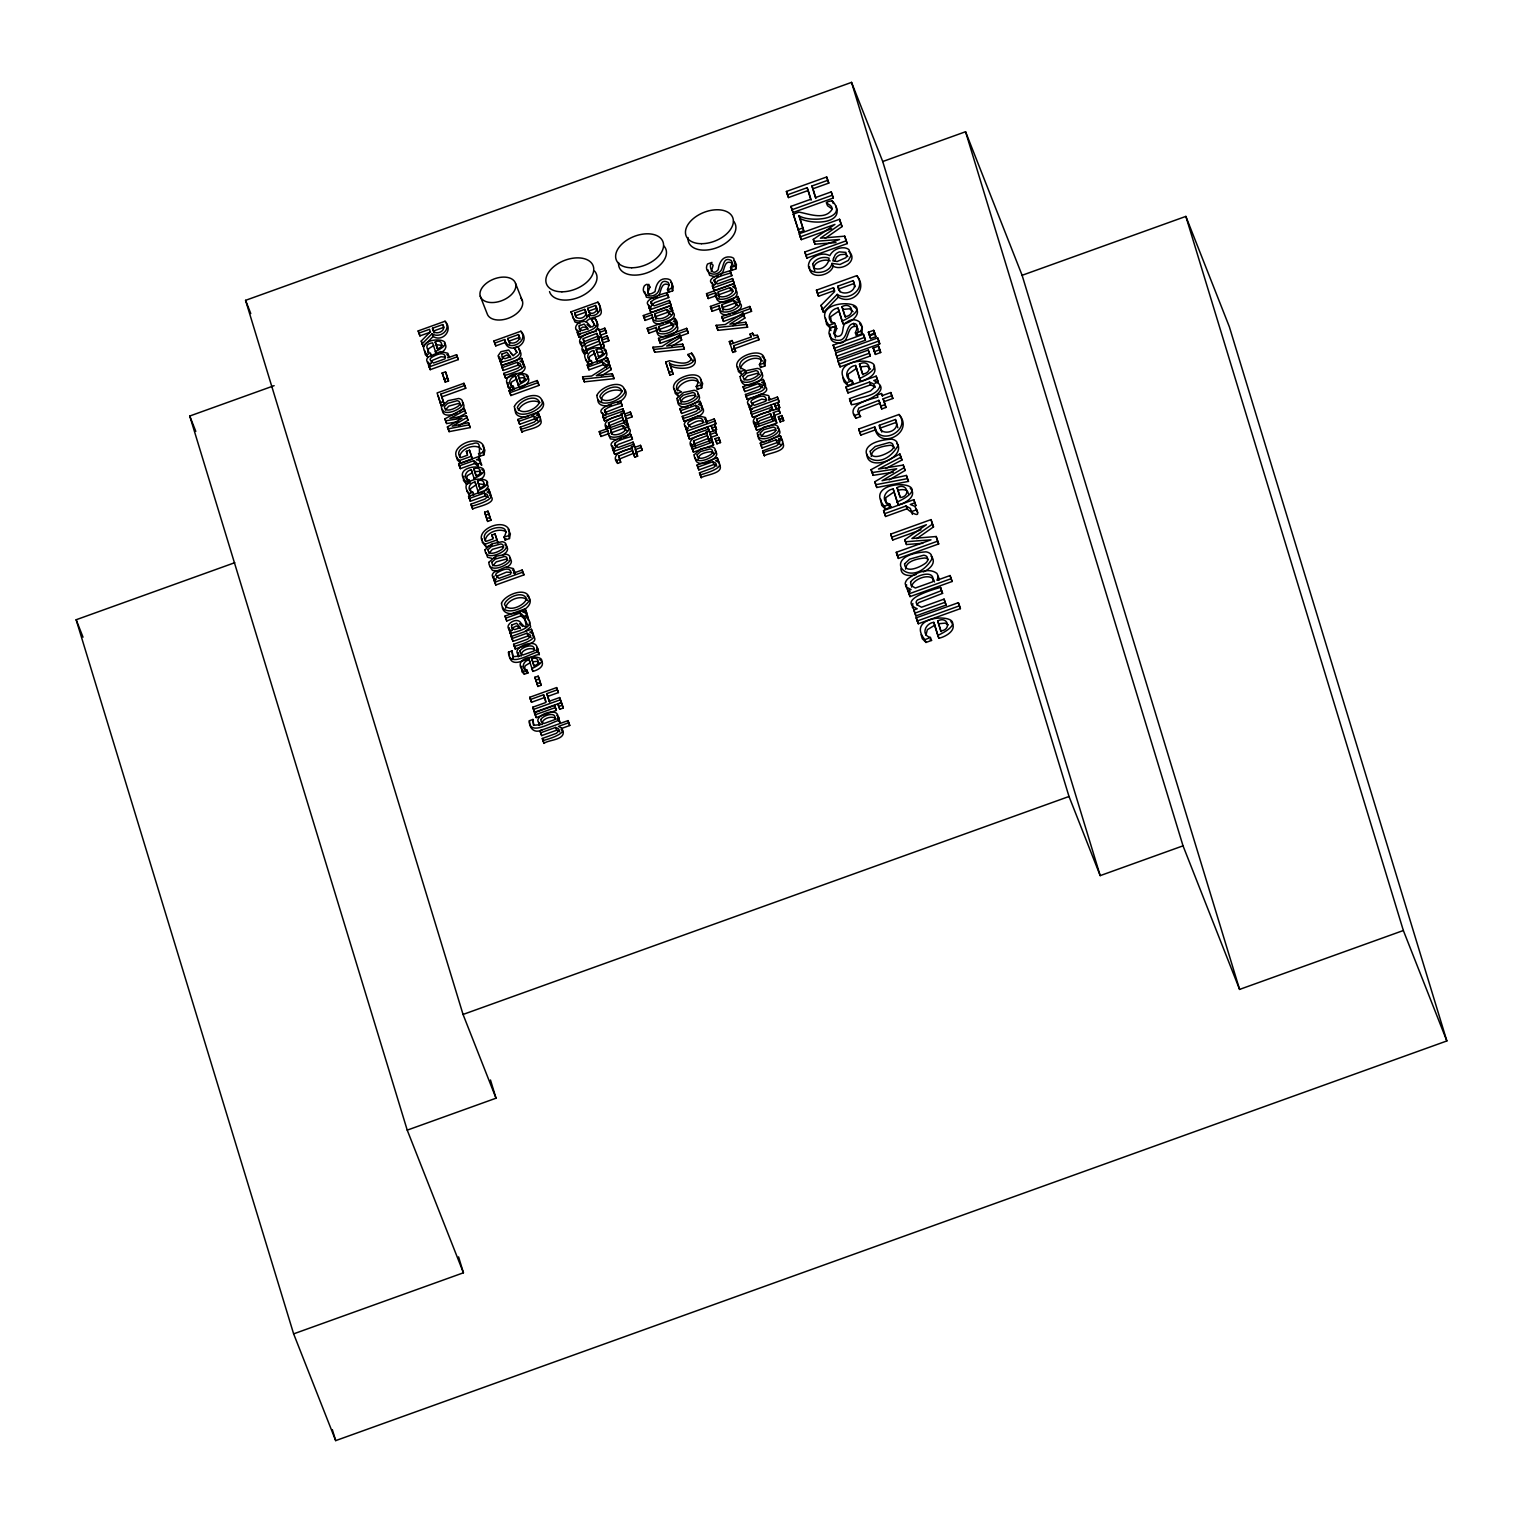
<?xml version="1.0" encoding="UTF-8"?>
<svg xmlns="http://www.w3.org/2000/svg" width="1523" height="1523" viewBox="0 0 1523 1523"><rect width="100%" height="100%" fill="white"/><g stroke="black" fill="none" stroke-linecap="round" stroke-linejoin="round"><path stroke-width="1.5" d="M644.667 291.597L646.418 297.252L653.348 298.375M707.852 269.723L709.604 275.358L714.896 276.729M533.64 725.424L532.936 719.446L529.395 720.722C529.147 737.246 553.192 721.007 559.15 720.398L557.646 718.589L560.255 723.158L559.15 720.398M513.308 658.85L512.052 650.873L508.511 652.149C508.263 668.654 532.308 652.434 538.266 651.825L536.762 650.016L537.847 652.777L538.323 649.122L537.01 647.37M830.111 333.899L831.082 339.439A12.26 7.52 -21.5 0 0 834.813 342.237C851.433 347.796 844.465 325.37 856.135 326.398L858.001 328.682L858.02 332.014M424.65 350.537L425.317 354.669L427.792 357.163L426.707 354.402C410.22 334.736 467.275 336.545 435.273 351.566L436.359 354.326L438.186 353.679M825.599 318.212L826.589 324.418L830.302 328.13L835.86 326.15L829.921 327.788L828.931 333.061L829.997 336.678A12.26 7.52 -21.5 0 0 833.728 339.477C850.329 345.036 843.38 322.609 855.05 323.637C862.094 326.703 848.673 337.782 860.819 331.062C865.407 321.924 853.718 316.517 847.188 321.943C840.011 324.57 846.103 336.393 837.098 336.469L833.633 333.537L835.689 325.903M880.694 499.163L881.703 505.35L885.415 509.082L890.955 507.083L887.852 505.293M616.282 459.565L617.634 463.392L620.699 462.288L619.728 458.918L633.606 453.321L632.521 450.561L618.643 456.158L620.699 462.288M809.513 266.677C808.618 280.308 830.701 276.196 833.176 266.106C841.077 271.265 857.468 261.899 850.12 252.532A12.317 7.539 -21.5 0 0 848.787 251.581M481.896 540.437L482.068 538.647M648.512 305.133L649.045 307.798L651.006 309.131M674.48 388.517L675.222 393.41L678.42 396.247L677.335 393.486C660.221 380.255 706.824 363.864 700.599 385.129L701.684 387.889L697.363 389.431L696.22 386.499C706.082 370.66 670.082 378.313 677.621 390.764M737.665 366.624L738.408 371.536L741.606 374.353L740.521 371.593C723.406 358.362 770.01 341.971 763.765 363.236L764.87 365.996L760.548 367.538L759.406 364.606C769.267 348.786 733.267 356.42 740.806 368.871M879.951 386.138C876.22 397.712 858.782 396.094 850.462 401.863L851.566 404.623C859.029 404.337 896.514 391.144 873.783 380.541L877.153 379.322L876.182 376.143L845.95 387.013L848.006 392.953L870.566 384.843L873.955 386.347A9.233 5.654 -21.5 0 1 875.097 387.318M515.478 409.268C513.651 416.731 523.455 418.273 528.576 416.065M442.508 409.382C441.442 417.492 452.845 415.417 457.205 412.809M486.123 552.582L487.512 557.228L491.853 558.389M695.25 457.585C695.23 467.923 710.651 462.307 714.991 457.623A8.453 5.178 -21.5 0 0 716.724 453.816L715.981 451.398A8.548 5.235 -21.5 0 0 715.125 450.503M866.892 454.101C866.949 471.94 903.729 459.489 897.98 444.811A12.812 7.843 -21.5 0 0 896.685 443.46M576.57 329.501L578.302 333.366M622.907 408.754L623.554 410.867L603.413 418.121L602.765 416.007L604.993 415.189C590.657 408.906 618.547 401.501 620.546 400.968L621.194 403.1C618.605 404.185 596.578 408.868 607.867 414.161L622.907 408.754L624.639 413.628M620.546 400.968L622.279 405.86L606.421 412.01L605.945 415.265M632.559 447.781L614.664 454.235L612.912 449.361L615.159 448.543C600.824 442.26 628.713 434.855 630.712 434.322L631.341 436.454C628.752 437.539 606.744 442.222 618.033 447.515L633.073 442.108L634.805 446.981L634.158 444.868M615.559 447.115L618.319 444.373L632.445 439.214L631.798 437.082M666.979 292.663L667.607 294.777C665.018 295.881 642.992 300.564 654.3 305.856L669.339 300.45L671.072 305.323L650.911 312.577L649.179 307.684L651.425 306.885C637.071 300.602 664.98 293.197 666.979 292.663L668.711 297.537L654.585 302.696L651.806 305.457M730.145 270.77L730.793 272.903C728.203 273.988 706.177 278.671 717.485 283.963L732.525 278.557L734.257 283.43L714.097 290.684L712.364 285.81L714.611 284.991C700.256 278.709 728.146 271.303 730.145 270.77L731.878 275.663L717.771 280.822L715.125 284.344M538.704 722.264L539.142 725.519M518.41 410.391C521.19 403.138 533.183 398.55 539.865 402.643M445.306 410.106L448.809 406.127L458.176 403.519A4.893 2.989 -21.5 0 1 460.498 404.642L460.841 405.385M488.921 553.306L492.424 549.346L501.771 546.719A4.893 2.989 -21.5 0 1 503.542 547.29M492.729 565.852L496.251 561.873L505.598 559.246A4.893 2.989 -21.5 0 1 507.921 560.388M744.062 380.008L747.565 376.029L756.931 373.402A4.893 2.989 -21.5 0 1 759.254 374.544M761.253 436.435L764.755 432.456L774.103 429.848A4.893 2.989 -21.5 0 1 775.873 430.419M855.336 332.852L856.478 335.783L861.904 333.823L862.323 327.198L859.638 323.637M445.439 357.124L445.021 358.838L433.408 363.026L430.076 359.79A3.941 2.418 -21.5 0 1 431.371 357.6C434.702 355.449 444.392 350.385 445.439 357.124L441.004 356.763L432.456 360.361A3.941 2.418 -21.5 0 0 431.161 362.55L431.256 363.312M511.024 572.458L510.605 574.171L498.992 578.359L495.66 575.123A3.941 2.418 -21.5 0 1 496.955 572.934C500.286 570.782 509.977 565.718 511.024 572.458L506.588 572.096L498.04 575.694A3.941 2.418 -21.5 0 0 496.745 577.883M611.104 429.676C607.715 441.137 634.482 430.438 622.526 425.564L611.104 429.676L611.751 434.169M655.176 313.643C651.787 325.122 678.535 314.404 666.598 309.531L655.176 313.643L655.994 319.583M659.059 326.398C655.671 337.878 682.437 327.159 670.482 322.286L659.059 326.398L659.706 330.91M718.361 291.75C714.972 303.229 741.72 292.511 729.784 287.638L718.361 291.75L719.18 297.689M722.245 304.505C718.856 315.984 745.623 305.266 733.667 300.412L722.245 304.505L723.063 310.464M671.624 288.037L672.138 283.83L670.596 280.365A9.1 5.578 -21.5 0 0 666.998 278.88C658.945 277.795 655.804 285.258 655.061 291.578C641.069 301.097 653.062 278.366 644.324 285.905C640.06 293.806 650.188 298.984 656.108 294.11C661.363 291.102 658.621 277.567 668.083 282.364C671.434 285.62 663.228 292.835 671.624 288.037L672.709 290.798L668.426 292.321L667.302 289.389M672.709 290.798L673.223 286.591L671.681 283.126A9.1 5.578 -21.5 0 0 670.71 282.421M711.983 262.413L707.51 264.012C703.245 271.913 713.373 277.11 719.294 272.236C724.548 269.228 721.807 255.693 731.249 260.471C734.372 263.841 728.432 267.172 731.611 270.447L735.895 268.905L733.781 258.472A9.1 5.578 -21.5 0 0 730.183 256.987C722.13 255.921 718.989 263.365 718.228 269.704C709.946 279.337 708.233 257.977 713.126 265.326L711.222 271.779M735.895 268.905L736.409 264.697L734.867 261.233A9.1 5.578 -21.5 0 0 733.877 260.528M580.149 323.79L574.933 322L571.03 311.815L597.892 302.144C604.022 309.264 596.159 318.554 588.468 314.69C586.964 321.125 574.685 324.113 572.496 316.632M656.299 327.388C654.167 341.476 686.53 330.053 674.803 318.383L647.218 328.302L647.865 330.434L656.299 327.388L657.403 330.148C653.976 343.893 686.188 332.985 675.717 324.475M715.601 292.74C712.098 307.456 746.898 293.806 732.639 286.61L734.752 285.867L734.105 283.735L706.52 293.653L708.252 298.546L716.686 295.5L715.601 292.74L707.167 295.786M716.686 295.5C713.602 308.408 742.767 299.745 736.161 290.455M482.867 452.064L483.343 450.637A18.314 11.232 -21.5 0 0 483.495 445.744C476.756 432.799 444.83 448.923 459.622 460.498L460.727 463.259L472.435 459.032L469.503 450.18L466.362 451.322L467.542 455.187L460.593 457.7C453.93 450.313 466.343 444.488 472.473 443.821C485.247 438.91 474.833 458.214 482.867 452.064L483.952 454.825L479.631 456.367L478.489 453.416M483.952 454.825L484.885 450.199L482.639 445.573M494.994 533.888L497.945 542.74L494.994 533.888L491.853 535.03L493.033 538.895L486.084 541.407C475.595 528.786 514.393 519.914 503.98 537.124L505.141 540.075L509.444 538.533L508.834 534.345A18.314 11.232 -21.5 0 0 508.987 529.452C502.247 516.506 470.321 532.631 485.133 544.206L486.218 546.966L492.081 544.853M509.444 538.533L510.376 533.907L508.13 529.281M536.762 650.016C540.284 635.51 506.702 648.436 520.143 655.994L512.775 656.737L512.052 650.873M557.646 718.589C561.168 704.083 527.605 717.009 541.027 724.567L533.659 725.31L532.936 719.446M558.732 721.35L559.208 717.714L556.771 715.353M463.849 476.185L463.468 480.487L466.476 484.181L470.169 482.848L469.046 479.973C462.402 478.184 465.848 470.36 471.292 469.884L472.377 472.644L467.352 475.671L466.419 479.402M508.111 382.54L507.73 386.842L510.719 390.535L514.431 389.203L513.308 386.309C506.664 384.538 510.091 376.714 515.555 376.219L519.305 387.718C524.521 387.299 533.355 380.046 526.082 375.953M521.723 666.217L521.875 671.738L524.35 674.213L528.043 672.899L525.987 671.7M580.891 341.59L581.957 346.216C573.581 336.811 589.782 332.68 596.197 331.252L595.76 329.825L598.577 328.816L599.662 331.576M583.252 349.3L584.318 353.926L587.364 352.841L585.308 346.692L599.186 341.095L600.271 343.855L586.393 349.452L587.326 352.708M606.421 425.412L607.487 430.038C599.11 420.634 615.311 416.502 621.727 415.094L621.289 413.647L624.106 412.638L624.544 414.066L630.332 411.991L632.064 416.864L626.277 418.958L627.457 422.861M691.404 443.707L692.47 448.352C684.094 438.948 700.294 434.797 706.71 433.389L706.272 431.961L709.09 430.952L709.528 432.38L715.315 430.305L717.047 435.178L711.26 437.253L712.44 441.156M754.589 421.833L756.607 430.248L776.768 423.013L776.121 420.881M701.684 387.889L702.655 383.529L700.485 379.151M764.87 365.996L765.555 359.999L762.128 356.401M834.604 261.214L836.241 257.673A6.13 3.769 -21.5 0 1 840.525 254.646L845.265 254.246L847.816 256.683M602.442 412.562L603.432 416.845M612.608 445.896L612.284 448.485L614.74 450.789M712.041 282.364L713.05 286.648M912.829 603.432L912.353 607.315L914.314 609.866M499.639 356.858L499.258 359.352L502.133 362.093M509.367 627.781L508.987 630.294L510.738 632.502M678.668 399.883C675.26 405.689 683.618 408.659 687.977 406.317M759.044 434.417C756.036 438.986 761.938 442.907 766.145 441.346M831.939 263.403C829.597 276.405 801.231 275.358 810.198 260.376C814.881 255.16 823.315 252.057 829.807 255.655C832.339 250.419 838.373 247.411 844.123 247.792A12.317 7.539 -21.5 0 1 849.034 249.772L850.938 255.845L848.235 260.49L839.992 264.488L831.939 263.403L833.176 266.106M518.372 652.586L518.258 656.927M582.966 338.982L585.003 345.112L584.051 341.742L597.93 336.145L596.845 333.385L583.442 338.525L584.051 341.742M610.495 428.82L609.581 425.564L623.459 419.967L622.374 417.207L608.477 422.804L610.533 428.934M693.46 441.118L695.516 447.248L694.564 443.878L708.442 438.281L707.357 435.521L693.955 440.661L694.564 443.878M757.502 423.775L759.691 420.71L771.628 416.388L770.543 413.628L756.645 419.225L758.701 425.355M857.411 333.823L856.478 335.783M836.717 328.492L834.566 334.127L835.499 337.82M668.426 292.321L669.206 290.855M732.392 268.962L731.611 270.447L730.488 267.515M649.902 287.047L647.865 292.264L648.855 295.176M480.449 454.92L479.631 456.367M505.941 538.628L505.141 540.075M697.363 389.431L698.124 388.118M761.31 366.224L760.548 367.538M658.926 295.595C661.096 291.236 661.325 280.822 669.168 285.125M596.959 329.844L598.063 324.57L594.884 318.307L591.438 319.544L595.074 325.636M432.018 333.727L433.103 336.488L423.223 346.654L422.138 343.893L432.018 333.727C439.462 338.963 451.931 329.901 445.04 321.239L418.178 330.91L419.948 335.898L430.628 332.052M837.193 294.377L838.278 297.137L823.467 312.405L822.382 309.645L837.193 294.377C848.368 302.239 867.063 288.628 856.745 275.663L816.442 290.151L818.555 296.262L834.566 290.493L833.481 287.733L817.47 293.501M422.138 343.893L421.262 341L430.324 331.843L429.543 329.292L418.863 333.137M822.382 309.645L821.068 305.304L834.642 291.559L833.481 287.733M586.127 321.924C591.971 313.567 608.324 321.429 597.892 302.144M720.379 274.997C725.633 271.989 722.892 258.453 732.354 263.232L733.248 265.973M480.849 478.869C484.714 477.403 486.389 471.273 481.82 469.598M484.561 491.015L488.274 486.77L486.751 482.41M800.222 236.865L799.27 233.742L839.573 219.255L840.963 223.824L820.44 238.178L844.713 236.179L847.226 243.585L806.923 258.072L804.829 251.98L839.535 239.492L813.91 241.415L813.301 239.397L834.947 224.395L800.222 236.865L801.307 239.644L831.691 228.717M825.257 238.33L842.048 226.584L839.573 219.255M891.697 537.219L890.746 534.097L931.029 519.61L932.419 524.159L911.896 538.514L936.188 536.515L938.682 543.939L898.399 558.427L896.286 552.316L931.01 539.827L905.385 541.769L904.776 539.732L926.403 524.731L891.697 537.219L892.783 539.98L920.996 529.833M916.732 538.666L933.504 526.92L931.029 519.61M459.223 411.762L462.231 409.401A8.453 5.178 -21.5 0 0 463.963 405.594L463.22 403.176A8.548 5.235 -21.5 0 0 462.364 402.281M502.837 554.981L505.845 552.621A8.453 5.178 -21.5 0 0 507.578 548.813L506.835 546.395A8.548 5.235 -21.5 0 0 504.817 544.853M506.645 567.508L509.653 565.147A8.453 5.178 -21.5 0 0 511.385 561.34L510.662 558.922A8.548 5.235 -21.5 0 0 509.805 558.027M671.719 346.292L681.638 340.01L679.848 334.946L662.067 346.425L652.967 347.206L653.672 349.471L683.313 346.311L684.398 349.072L654.757 352.232L652.967 347.206M732.925 325.655L744.823 318.117L743.034 313.072L725.253 324.532L716.153 325.313L717.942 330.339L747.584 327.198L746.898 324.989M601.338 375.895L611.237 369.613L608.724 362.76L605.012 360.894L608.02 359.828L607.372 357.715L587.212 364.949L588.944 369.842L603.26 364.682C608.914 369.861 606.401 363.502 602.175 361.922L587.859 367.081M743.034 313.072L743.738 315.356L729.86 324.152L745.813 322.229L747.584 327.198M447.419 426.916L449.114 431.637L470.226 427.582L469.141 424.822L448.029 428.877L447.419 426.916L462.021 418.254L445.554 420.786L444.963 418.825L464.134 408.354L465.886 413.323L456.557 418.235M899.865 453.949L900.874 457.262L878.485 469.027L903.253 465.086L904.053 467.694L882.045 480.716L906.413 475.443L908.47 481.401L876.791 487.493L874.811 481.782L896.704 468.779L872.013 472.587L871.118 469.655L899.865 453.949L901.959 460.022L885.682 468.57M464.134 408.354L464.801 410.563L449.875 418.406L466.381 415.779L466.914 417.53L452.255 426.212L468.494 422.69L470.226 427.582M458.842 425.717L468.018 420.291L466.381 415.779M889.146 479.935L905.138 470.455L903.253 465.086M595.893 330.7L579.007 337.154L577.274 332.281L579.406 331.5C571.734 329.939 577.141 321.505 582.681 321.715C588.601 319.068 591 332.604 594.217 324.132L591.438 319.544M440.394 352.784C444.164 351.623 448.314 346.559 444.354 343.246M617.367 402.7C622.64 400.968 629.684 393.943 624.106 388.784M923.243 571.944C928.592 569.773 936.074 563.948 932.285 557.513A12.812 7.843 -21.5 0 0 931.01 556.162M623.783 437.558C627.857 436.663 633.758 430.343 627.762 427.754M654.947 297.899L657.194 296.871M598.253 356.325C605.773 355.601 602.937 346.007 596.235 349.662L598.672 356.858M525.207 631.322L530.651 627.019L529.509 621.67M433.693 345.607L428.667 348.653L427.735 352.365M516.64 378.999L511.595 382.026L510.681 385.757M593.627 350.595L597.378 362.074L593.627 350.595C588.183 351.071 584.737 358.914 591.381 360.684L592.504 363.559L588.811 364.892L585.536 359.714M594.712 353.355L589.687 356.382L588.754 360.113M531.736 415.075C537.752 413.59 547.937 406.451 541.598 399.883M853.337 306.275C864.245 312.405 850.995 323.295 843.152 323.904L838.088 308.065C829.902 308.788 824.743 320.534 834.718 323.2L836.774 328.663M839.173 310.825L830.663 316.727L831.234 322.876M470.778 492.824L470.417 488.731L476.09 484.79L475.005 482.029C469.541 482.505 466.095 490.349 472.739 492.119L473.862 494.994L472.911 494.48M873.974 366.053C878.447 374.391 866.987 379.532 860.647 381.321L855.564 365.482C847.397 366.205 842.238 377.951 852.195 380.617L853.337 383.568L847.797 385.547L844.085 381.835L842.885 377.78M856.668 368.242L848.159 374.144L848.711 380.293M910.259 488.198C917.874 495.984 905.176 503.523 898.265 504.836L893.182 488.997C884.996 489.721 879.856 501.467 889.813 504.132L890.955 507.083M894.268 491.758L885.777 497.659L886.329 503.808M524.293 669.435L525.226 665.722L530.251 662.676L529.166 659.916C523.722 660.392 520.276 668.235 526.92 670.006L528.043 672.899M950.885 621.555C958.481 629.342 945.783 636.9 938.872 638.213L933.808 622.355C925.622 623.078 920.463 634.824 930.42 637.49L931.562 640.441L926.022 642.439L922.31 638.708L921.11 634.672M934.894 625.115L927.336 629.684L925.946 635.262M599.224 361.408C604.174 360.875 610.723 353.545 604.174 350.309M690.414 405.556L697.801 401.196A8.453 5.178 -21.5 0 0 699.533 397.389L698.79 394.971A8.548 5.235 -21.5 0 0 697.953 394.076M480.583 492.843L482.791 491.948M518.696 373.516C522.808 373.116 528.5 366.948 522.636 364.511M697.096 416.541C701.208 416.122 706.9 409.973 701.037 407.536M665.684 322.381C670.063 321.696 678.649 315.223 671.833 311.72M732.753 313.262C737.132 312.577 745.718 306.104 738.902 302.601M1185.865 216.399L1403.349 930.515L1239.589 989.417L1022.104 275.301L1185.865 216.399L1229.366 326.836L1446.85 1040.951L335.688 1440.625L293.634 1333.862L463.43 1272.79L407.231 1130.142L496.022 1098.197L463.049 1014.451L245.565 300.336L851.547 82.375L882.731 161.533L1100.196 875.63L1183.028 845.836L965.563 131.74L882.731 161.533M787.41 194.811L807.133 187.71L808.237 190.47L788.495 197.571L786.401 191.46L826.684 176.973L828.798 183.084L812.996 188.757L815.928 198.409M807.133 187.71L810.674 199.304L790.932 206.386L793.045 212.497L833.348 198.009L831.234 191.898L815.433 197.59L811.911 185.996L827.712 180.323L826.684 176.973M442.66 324.57C447.876 331.652 432.608 337.002 432.513 328.226L442.66 324.57L443.745 327.35L433.617 330.986L434.207 332.947M407.231 1130.142L189.747 416.026L274.121 385.681M791.96 209.736L832.243 195.249L831.234 191.898M793.293 214.134L798.947 212.097C809.094 213.924 824.895 220.454 831.92 209.603C833.633 203.092 818.651 203.397 832.148 200.731C849.948 219.94 808.789 222.701 798.89 215.638L803.744 230.773L799.118 232.429L793.293 214.134L799.118 232.429M426.707 354.402C434.455 354.307 419.358 344.826 432.608 342.846L436.359 354.326M798.033 229.668L802.659 228.012M494.004 340.905L520.866 331.233C533.393 344.312 505.712 357.105 504.703 339.534L494.689 343.132L494.004 340.905L495.775 345.892L505.788 342.294M428.496 364.797L430.552 364.054L427.335 362.284L426.668 360.17A6.873 4.207 -21.5 0 1 428.458 356.877L440.566 351.546L447.762 353.241A9.728 5.959 -21.5 0 1 447.838 357.829L456.576 354.688L458.309 359.58L430.228 369.67L428.496 364.797L430.228 369.67M584.68 309.378C590.867 317.222 574.552 323.047 574.761 312.938L584.68 309.378L586.964 316.498M595.531 305.476C599.472 310.007 593.228 315.699 589.077 312.329L587.669 308.312L595.531 305.476L597.72 312.253M429.143 366.91L457.224 356.801L456.576 354.688M509.748 343.912L507.749 338.43L518.486 334.565L520.124 339.172M576.398 317.526L575.846 315.699L585.765 312.139M590.163 315.09L588.754 311.073L596.616 308.236M507.749 338.43L508.834 341.19L519.571 337.325M730.526 267.686L734.809 266.144M442.241 373.021L445.516 371.859L446.601 374.62L448.524 380.978L445.268 382.14L442.241 373.021L445.268 382.14M514.146 347.739L517.592 346.502C526.634 357.086 506.493 360.646 500.61 362.588L499.963 360.494L502.114 359.714L498.859 357.981L498.059 355.792L500.934 351.699L508.663 349.985L513.232 355.716L516.906 352.346L514.146 347.739L516.887 352.251M444.183 379.379L447.438 378.218L445.516 371.859M580.51 334.26L578.359 335.041L579.007 337.154M649.826 309.816L669.987 302.563L669.339 300.45M732.525 278.557L733.172 280.67L713.011 287.923L712.364 285.81M805.838 255.312L846.141 240.824L844.713 236.179M601.928 339.02L600.747 335.136L606.535 333.042L605.887 330.929L604.802 328.168L599.015 330.244L598.577 328.816M522.751 361.084L523.398 363.197L521.666 358.324L501.524 365.577L503.256 370.451L518.296 365.044L520.561 366.053A6.149 3.769 -21.5 0 1 521.723 367.424M670.92 305.628L671.567 307.741L669.454 308.503C683.713 315.699 648.912 329.33 652.415 314.633L643.982 317.66L643.334 315.547L670.92 305.628L672.652 310.502L670.539 311.263M607.144 335.879L607.791 338.011L602.004 340.086L603.184 343.989L600.386 344.998L601.471 347.758L604.288 346.749L603.089 342.846L608.876 340.771L607.144 335.879L601.357 337.973L599.662 332.376L605.45 330.282L604.802 328.168M503.256 370.451L502.171 367.69L517.211 362.284L519.457 363.293A6.149 3.769 -21.5 0 1 520.771 365.425L517.915 368.204L503.885 373.344L505.617 378.218L516.525 374.315M463.944 383.301L437.082 392.953L441.137 405.442L444.297 404.299L440.928 394.038L464.629 385.528L463.944 383.301L465.714 388.289L442.032 396.799M580.872 343.456L583.88 342.237M643.334 315.547L645.067 320.42L653.5 317.393M656.261 316.403L667.683 312.291L670.996 314.804M600.919 336.545L598.101 337.554L599.205 340.314M719.446 294.51L730.869 290.398L733.001 291.407M598.539 338.982C592.142 340.391 575.922 344.541 584.318 353.926M504.532 375.458C506.493 374.905 534.421 367.576 520.085 361.237L522.313 360.437L521.666 358.324M440.052 402.681L443.212 401.539L440.928 394.038M583.214 351.166L586.241 349.947M720.588 308.255L712.136 311.301L710.403 306.428L737.989 296.49L739.721 301.383L737.608 302.144M711.051 308.541L719.484 305.495C715.981 320.211 750.782 306.561 736.523 299.384L738.636 298.622L737.989 296.49M647.218 328.302L648.95 333.194L657.403 330.148M660.163 329.158L671.567 325.046L673.718 326.055M674.422 324.018L676.536 323.257L675.888 321.144M723.349 307.265L734.752 303.172L738.065 305.685M519.305 387.718L518.201 384.957C550.203 369.918 493.166 368.109 509.634 387.775L513.308 386.309M596.293 359.314C628.295 344.274 571.239 342.485 587.726 362.131L591.419 360.799M509.158 390.63L537.219 380.541L538.952 385.414L510.89 395.523L509.158 390.63L509.805 392.763L537.866 382.654L537.219 380.541M658.545 338.43L686.626 328.34L687.711 331.1L688.358 333.213L660.278 343.322L658.545 338.43L660.278 343.322M721.731 316.556L749.811 306.447L751.543 311.339L723.463 321.429L721.731 316.556L722.378 318.669L750.458 308.579L749.811 306.447M659.192 340.562L687.273 330.453L686.626 328.34M609.257 364.016L605.697 365.025M854.175 283.963C856.935 293.368 837.498 297.461 837.955 286.134L853.166 280.651L854.251 283.411L839.04 288.894L839.934 291.826M665.741 362.074L669.511 360.723C676.288 361.941 686.816 366.281 691.499 359.047L687.825 354.516L691.651 353.146C702.56 365.234 676.593 368.68 669.473 363.064L673.071 374.087L669.987 375.191L665.741 362.074L669.987 375.191M729.327 341.514L730.431 344.274L751.01 337.078L750.077 334.051L752.533 333.156L754.094 335.422L757.35 335.269L757.864 337.021L733.667 345.721L735.666 351.47L732.906 352.441L729.327 341.514L732.068 340.524L733.172 343.284M538.133 421.281A6.149 3.769 -21.5 0 0 536.953 419.891L534.687 418.882L519.648 424.289L517.915 419.415L538.057 412.162L539.789 417.035L537.562 417.854M518.562 421.528L533.602 416.122L535.868 417.131A6.149 3.769 -21.5 0 1 537.162 419.263L534.326 422.042L520.276 427.182L522.008 432.075C525.264 429.258 545.919 427.887 540.208 418.977M758.435 338.03L758.968 339.781L731.821 349.681L732.906 352.441M668.902 372.431L671.986 371.326M520.923 429.315C522.884 428.744 550.831 421.414 536.477 415.094L538.704 414.275L538.057 412.162M843.152 323.904L842.067 321.144C890.079 298.584 804.506 295.9 829.216 325.37L834.718 323.2M459.622 460.498L471.349 456.272L469.503 450.18M459.299 465.886L473.596 460.746C477.841 462.326 480.335 468.665 474.681 463.506L460.384 468.646L458.651 463.773L478.793 456.519L480.526 461.393L479.878 459.28M606.097 417.949L603.85 418.768L604.498 420.881L622.412 414.446M677.335 393.486L681.6 391.944L677.449 389.66C679.981 382.292 693.707 376.543 699.324 382.958M700.599 385.129L696.22 386.499M740.521 371.593L744.785 370.07L740.635 367.766C743.167 360.399 756.893 354.669 762.509 361.065M763.765 363.236L759.406 364.606M626.467 427.297L628.58 426.535L625.172 416.198L630.979 414.104L630.332 411.991M868.415 332.223L873.688 330.32L874.773 333.08L875.877 336.697L870.604 338.601L868.415 332.223L870.604 338.601M833.195 345.131L863.427 334.26L864.512 337.021L865.464 340.2L835.251 351.071L833.195 345.131L835.251 351.071M606.401 427.278L609.409 426.059M624.639 423.87L623.554 421.109L626.372 420.101M293.634 1333.862L76.15 619.747L234.77 562.691M627.495 423.775L625.382 424.536C639.641 431.713 604.84 445.363 608.343 430.666L599.91 433.693L599.262 431.58L626.848 421.662L628.58 426.535M869.5 334.984L874.773 333.08M834.166 348.31L864.379 337.44L863.427 334.26M869.519 335.841L874.792 333.937L873.688 330.32M473.958 478.603C505.96 463.563 448.904 461.755 465.391 481.42L469.084 480.088M599.262 431.58L600.995 436.454L609.447 433.427M612.189 432.437L623.611 428.325L626.924 430.838M700.713 403.462L698.467 404.261C712.821 410.601 684.893 417.93 682.932 418.482L682.285 416.369L696.316 411.229L699.171 408.431A6.149 3.769 -21.5 0 0 697.858 406.298L695.611 405.289L680.553 410.715L679.924 408.583L700.066 401.349L701.798 406.222L700.066 401.349M835.594 353.031L877.705 337.897L878.79 340.657L879.761 343.836L837.65 358.971L835.594 353.031L837.65 358.971M762.89 387.832A6.149 3.769 -21.5 0 0 762.128 387.185L759.882 386.176L744.842 391.582L743.091 386.709L763.251 379.455L765.612 385.186C765.136 393.848 751.01 392.648 746.118 396.589L747.203 399.369C748.612 397.522 774.788 393.562 764.222 385.643M743.738 388.822L758.797 383.415L761.043 384.424A6.149 3.769 -21.5 0 1 762.338 386.556L759.501 389.336L745.47 394.476L746.118 396.589M836.565 356.211L878.676 341.076L877.705 337.897M679.924 408.583L681.657 413.475L696.696 408.05L698.943 409.059A6.149 3.769 -21.5 0 1 699.704 409.706M762.737 385.148L764.984 384.329L764.337 382.216M873.231 348.044L878.504 346.14L879.59 348.9L880.694 352.517L875.42 354.421L873.231 348.044L875.42 354.421M475.005 482.029L478.736 493.509L477.651 490.749C509.653 475.709 452.617 473.92 469.084 493.566L472.739 492.119M838.012 360.951L868.243 350.081L869.328 352.841L870.299 356.02L840.068 366.891L838.012 360.951L840.068 366.891M489.378 491.263L487.132 492.062C501.486 498.402 473.558 505.731 471.597 506.283L470.95 504.17L484.98 499.03L487.836 496.231A6.149 3.769 -21.5 0 0 486.522 494.099L484.276 493.09L469.217 498.516L468.589 496.384L488.731 489.15L490.463 494.023L488.731 489.15M838.983 364.13L869.195 353.26L868.243 350.081M874.335 351.661L879.609 349.757L878.504 346.14M682.285 416.369L684.017 421.243L694.907 417.321M468.589 496.384L470.321 501.276L485.361 495.851L487.627 496.86A6.149 3.769 -21.5 0 1 488.369 497.507M613.56 451.474L633.72 444.221L633.073 442.108M617.634 463.392C609.257 453.987 625.477 449.856 631.874 448.428L631.436 447.001L634.253 445.992L635.338 448.752M640.479 445.344L641.126 447.457L635.338 449.552L636.519 453.435L633.701 454.463L634.805 457.224L637.604 456.196L636.424 452.312L642.211 450.218L640.479 445.344L634.691 447.419L634.253 445.992M686.15 429.029L688.206 428.287L684.969 426.535L684.303 424.422A6.873 4.207 -21.5 0 1 686.092 421.129L698.219 415.798L705.396 417.492A9.728 5.959 -21.5 0 1 705.473 422.08L714.211 418.939L715.943 423.813L687.882 433.922L686.15 429.029L689.462 439.138L707.376 432.703M777.396 397.046L778.044 399.178L749.963 409.268L749.335 407.155L751.391 406.413L748.155 404.642L747.488 402.529A6.873 4.207 -21.5 0 1 749.278 399.235L761.405 393.905L768.582 395.599A9.728 5.959 -21.5 0 1 768.658 400.187L777.396 397.046L779.129 401.939L750.915 412.371L751.562 414.503L771.723 407.25L771.076 405.137L772.808 410.011L752.648 417.264L750.915 412.371M686.778 431.161L714.858 421.052L714.211 418.939M470.95 504.17L472.682 509.044C474.091 507.197 500.267 503.237 489.702 495.337M752.476 409.173L750.42 409.915L751.067 412.029L749.335 407.155M709.623 431.904L707.89 427.011L687.73 434.264L689.462 439.138M616.548 460.631L619.594 459.527M688.377 436.378L708.538 429.143L707.89 427.011M715.467 426.802L711.945 428.077L711.222 425.659L713.031 430.838L716.552 429.562L714.725 424.384L716.552 429.562M775.131 406.184L778.653 404.909L777.91 402.51L779.738 407.669L776.216 408.945L774.407 403.766L776.216 408.945M484.657 512.318L487.931 511.138L489.016 513.898L490.958 520.257L487.684 521.437L484.657 512.318L487.684 521.437M860.647 381.321L859.562 378.561C907.556 356.001 822.001 353.298 846.712 382.787L852.195 380.617M778.5 408.411L779.148 410.525L773.341 412.619L775.626 419.282L774.446 415.379L780.233 413.285L778.5 408.411L772.694 410.487L772.275 409.059L769.458 410.068L769.896 411.515C763.48 412.923 747.279 417.055 755.655 426.459L754.856 425.393L775.036 418.121L776.768 423.013M485.742 515.079L489.016 513.898M713.583 444.887L711.85 440.014L691.689 447.267L693.422 452.141L713.583 444.887L710.156 434.493L715.962 432.418L715.315 430.305M486.599 518.677L489.854 517.496L487.931 511.138M691.385 445.592L694.393 444.354M708.442 438.281L709.623 442.165L708.538 439.405L711.355 438.396M846.921 390.193L869.481 382.083L872.869 383.587A9.233 5.654 -21.5 0 1 874.811 386.804L870.566 390.973L849.51 398.683L850.462 401.863M754.57 423.699L757.578 422.48M771.723 417.53L774.541 416.521M715.163 438.662L718.685 437.387L719.77 440.147L720.512 442.565L716.99 443.821L715.163 438.662L716.99 443.821M778.348 416.769L781.87 415.493L783.698 420.672L780.176 421.947L778.348 416.769L779.091 419.187L782.613 417.911L781.87 415.493M874.868 383.301L878.238 382.083L876.182 376.143M712.478 442.127L692.337 449.38L691.689 447.267M715.905 441.061L719.427 439.804L718.685 437.387M756.607 430.248L755.522 427.487L775.664 420.253L775.036 418.121M882.559 396.266L881.455 393.505L877.248 395.028L877.895 397.179C869.957 399.312 844.37 404.89 856.002 418.216L860.571 416.579L858.763 414.199L859.848 410.829L879.951 403.119L878.866 400.359L858.763 408.069L857.677 411.438L860.571 416.579M878.866 400.359L881.741 408.964L885.948 407.441L884.178 401.596L892.859 398.474L890.803 392.534L882.122 395.656L881.455 393.505M717.904 459.889L715.658 460.708C730.012 467.028 702.084 474.357 700.123 474.929L699.476 472.796L713.506 467.656L716.343 464.877A6.149 3.769 -21.5 0 0 715.049 462.745L712.783 461.736L697.743 467.142L697.096 465.029L717.257 457.776L718.989 462.649L717.257 457.776M885.948 407.441L883.093 398.836L891.774 395.713L890.803 392.534M780.499 445.002A6.149 3.769 -21.5 0 0 779.319 443.612L777.073 442.603L762.014 448.009L760.282 443.136L780.442 435.883L782.803 441.632C782.327 450.275 768.201 449.076 763.309 453.035L764.394 455.796C767.63 452.978 788.286 451.608 782.575 442.698M485.133 544.206L496.841 539.98M508.358 535.772L503.98 537.124M760.929 445.249L775.969 439.842L778.234 440.851A6.149 3.769 -21.5 0 1 779.529 442.984L776.692 445.763L762.661 450.922L763.309 453.035M779.928 441.575L778.843 438.814L781.09 438.015L780.442 435.883M697.096 465.029L698.829 469.903L713.887 464.496L716.134 465.505A6.149 3.769 -21.5 0 1 716.895 466.152M853.718 413.875L854.917 415.455L859.429 413.628M880.637 406.203L884.863 404.68M699.476 472.796L701.208 477.689C704.445 474.871 725.119 473.501 719.389 464.591M859.753 432.323L858.725 428.991L899.027 414.484C915.551 433.179 877.324 451.493 874.773 426.935L859.753 432.323L860.838 435.083L875.858 429.695L874.773 426.935M896.286 422.271C899.503 432.227 879.38 436.987 879.342 425.279L895.448 419.491L896.533 422.252L880.427 428.039L881.817 432.113M494.08 580.13L496.136 579.387L492.9 577.617L492.253 575.504A6.873 4.207 -21.5 0 1 494.042 572.21L506.15 566.88L513.327 568.574A9.728 5.959 -21.5 0 1 513.422 573.162L522.142 570.021L523.893 574.913L495.813 585.003L494.08 580.13L494.728 582.243L522.789 572.153L522.142 570.021M505.674 618.186L519.971 613.046C524.407 615.102 527.015 622.203 521.056 615.806L506.759 620.946L505.027 616.073L525.168 608.819L526.901 613.693L526.273 611.58M523.874 618.681L527.32 617.443C536.363 628.009 516.221 631.569 510.338 633.53L511.423 636.29L509.71 631.417L511.842 630.636C501.809 627.685 514.07 617.12 519.743 621.574C533.621 638.86 518.734 605.431 527.51 624.773M532.041 631.379L529.814 632.178C544.149 638.518 516.221 645.828 514.26 646.399L513.613 644.286L527.662 639.127L530.499 636.347A6.149 3.769 -21.5 0 0 529.204 634.215L526.939 633.206L511.899 638.613L511.252 636.5L531.394 629.246L533.126 634.139L531.394 629.246M898.265 504.836L897.18 502.076C945.174 479.517 859.6 476.832 884.33 506.321L889.813 504.132M511.252 636.5L512.984 641.373L528.024 635.967L530.29 636.976A6.149 3.769 -21.5 0 1 531.051 637.623M915.761 509.006C922.633 520.009 909.326 511.404 907.08 508.758L885.625 516.487L883.568 510.548L913.8 499.677L915.856 505.617L913.8 499.677M884.539 513.727L905.995 505.998L910.43 508.473L911.382 511.652L916.675 509.729L914.676 506.245L910.278 504.456L914.752 502.857M513.613 644.286L515.345 649.16C516.773 647.313 542.93 643.353 532.384 635.453M538.761 652.586L539.351 654.585C532.631 654.148 512.87 670.653 509.52 656.927M541.807 661.229C544.796 666.788 537.143 670.215 532.917 671.396L531.832 668.635C563.834 653.595 506.778 651.806 523.265 671.453L526.958 670.139M534.916 677.335L538.171 676.155L539.275 678.915L541.198 685.274L537.943 686.454L534.916 677.335L537.943 686.454M536.001 680.096L539.275 678.915M536.857 683.694L540.113 682.513L538.171 676.155M897.314 555.667L937.597 541.179L936.188 536.515M530.442 699.495L543.578 694.755L544.682 697.515L531.527 702.255L529.757 697.267L556.618 687.596L558.389 692.584L547.842 696.392L549.613 702.179M543.578 694.755L545.938 702.484L532.783 707.205L534.554 712.212L561.416 702.541L559.645 697.553L549.118 701.341L546.757 693.612L557.304 689.824L556.618 687.596M533.469 709.451L560.331 699.78L559.645 697.553M534.459 712.726L554.619 705.473L555.705 708.233L556.352 710.365L536.191 717.6L534.459 712.726L535.106 714.839L555.267 707.605L554.619 705.473M557.951 704.121L561.454 702.845L562.558 705.606L563.282 708.024L559.76 709.299L557.951 704.121L558.674 706.539L562.196 705.263L561.454 702.845M907.975 590.677L911.059 589.572L906.204 586.926L905.214 583.766A10.318 6.32 -21.5 0 1 907.898 578.816C915.59 573.143 928.097 566.88 936.854 573.352A14.602 8.948 -21.5 0 1 936.988 580.244L950.085 575.542L952.142 581.481L910.031 596.616L907.975 590.677L910.031 596.616M908.945 593.856L951.037 578.721L950.085 575.542M559.741 731.84A6.149 3.769 -21.5 0 0 558.979 731.192L556.714 730.183L541.674 735.59L539.942 730.716L568.022 720.626L569.754 725.5L561.625 728.413M940.529 587.44C937.521 588.24 895.695 599.358 917.208 608.781L913.857 609.981L915.913 615.92L946.126 605.05L944.07 599.11L921.51 607.239L916.998 604.745L916.161 602.48A4.15 2.551 -21.5 0 1 917.703 599.853L941.5 590.619L940.529 587.44L942.585 593.38L918.788 602.613A4.15 2.551 -21.5 0 0 917.246 605.259M540.589 732.83L555.628 727.423L557.894 728.432A6.149 3.769 -21.5 0 1 559.188 730.564L556.352 733.344L542.302 738.484L544.035 743.376C548.09 739.702 565.414 740.235 563.072 731.04M568.022 720.626L568.65 722.74L558.503 726.395C572.857 732.715 544.929 740.045 542.949 740.616M914.828 613.16L945.041 602.289L944.07 599.11M916.237 617.824L958.348 602.689L959.433 605.45L960.404 608.629L918.293 623.764L916.237 617.824L918.293 623.764M917.208 621.003L959.319 605.868L958.348 602.689M938.872 638.213L937.787 635.434C985.781 612.893 900.226 610.19 924.937 639.679L930.42 637.49M463.049 1014.451L1069.013 796.491L851.547 82.375M542.378 729.593C534.878 734.162 528.881 728.337 529.395 720.722M619.195 439.176L621.612 438.415M768.354 440.87L778.158 435.749A8.453 5.178 -21.5 0 0 779.909 431.942L779.167 429.524A8.548 5.235 -21.5 0 0 777.149 427.982M716.533 276.482L718.133 276.025M663.266 323.143C659.706 324.304 652.606 324.646 652.891 319.259M730.336 314.024C726.776 315.185 719.694 315.508 719.96 310.121M493.833 558.218L496.022 557.742M916.065 574.533C910.735 576.379 901.197 576.227 900.912 568.745M611.085 404.966C606.401 406.565 598.006 406.47 597.739 399.864M435.216 341.913C441.917 338.258 444.735 347.853 437.234 348.577L435.216 341.913L437.653 349.11M436.301 344.674L442.622 345.474M841.991 306.656C852.042 301.173 856.288 315.585 845.018 316.651L841.991 306.656L845.512 317.412M518.144 375.286C524.864 371.65 527.681 381.245 520.181 381.949L518.144 375.286L520.599 382.501M843.076 309.416L849.548 308.807L853.089 311.739M519.229 378.047L523.55 377.647L525.911 379.589M859.467 364.073C869.519 358.59 873.764 373.002 862.513 374.068L859.467 364.073L862.989 374.829M860.552 366.834L867.044 366.224L870.566 369.137M473.9 468.951C480.602 465.296 483.419 474.89 475.918 475.595L473.9 468.951L476.337 476.147M474.986 471.711L479.307 471.292L481.649 473.234M477.594 481.097C484.295 477.441 487.132 487.036 479.631 487.76L477.594 481.097L480.031 488.293M478.679 483.857L485.018 484.638M897.085 487.588C907.137 482.125 911.382 496.517 900.131 497.583L897.085 487.588L899.998 496.346M898.17 490.349C901.616 489.092 908.165 488.94 908.393 493.909M531.774 658.983C538.476 655.328 541.312 664.923 533.792 665.646L531.774 658.983L534.211 666.179M532.86 661.744L537.181 661.344L539.523 663.286M937.692 620.946C947.763 615.482 952.008 629.875 940.738 630.941L937.692 620.946L941.214 631.702M938.777 623.726L945.269 623.116L948.296 624.906M875.706 484.733L907.384 478.641L908.47 481.401M444.963 418.825L446.639 423.546L458.404 421.738M871.118 469.655L873.098 475.347L893.297 472.244M684.398 349.072L682.628 344.103L666.674 346.045L680.553 337.249L679.848 334.946M613.997 378.675L612.246 373.706L596.274 375.648L610.152 366.853L609.447 364.568L591.666 376.029L582.586 376.809L584.356 381.835L613.997 378.675L613.331 376.467M716.838 327.578L746.498 324.437L745.813 322.229M583.271 379.075L612.912 375.914L612.246 373.706M616.967 439.671L610.38 438.891L608.819 435.273M497.64 570.744L492.481 570.421L489.74 566.423M813.91 241.415L815.014 244.175L835.975 242.595M904.776 539.732L906.471 544.53L922.786 543.292M798.89 215.638L799.975 218.398C810.35 224.471 844.237 224.738 835.765 205.833M669.473 363.064L670.558 365.825C677.488 369.88 700.066 370.07 694.431 357.448M830.168 260.928C824.362 258.11 810.312 262.984 814.805 270.732M778.843 438.814L782.327 440.699L781.09 438.015M851.89 382.787L853.337 383.568M514.393 389.069L512.356 388.003M430.514 355.316L431.447 355.697L430.362 352.936M930.115 639.66L931.562 640.441M826.418 202.806L827.56 205.757L831.958 208.822M687.825 354.516L692.508 360.589M704.445 418.863L706.482 420.253A9.728 5.959 -21.5 0 1 707.148 422.994M446.81 354.612L448.847 356.001A9.728 5.959 -21.5 0 1 449.342 356.972M512.394 569.945L513.556 570.535M587.059 324.532L590.22 327.312M519.495 623.669L522.656 626.448M607.829 364.244L610.38 367.176M525.644 615.349C530.746 621.536 526.977 611.941 522.827 612.018L525.816 610.932L525.168 608.819M561.073 729.669L562.234 730.279M687.92 430.59L685.388 427.182A6.873 4.207 -21.5 0 1 685.636 426.078M910.107 591.647L907.308 589.687L906.299 586.526A10.318 6.32 -21.5 0 1 906.661 584.87M430.286 366.339L427.754 362.931A6.873 4.207 -21.5 0 1 428.001 361.846M495.87 581.691L493.338 578.264A6.873 4.207 -21.5 0 1 494.175 576.056M539.713 659.649L540.912 660.316M527.186 595.683C540.551 606.82 505.807 622.412 502.343 607.62M838.278 297.137C851.909 305.4 868.586 289.56 856.745 275.663M433.103 336.488C442.489 342.466 453.683 330.11 445.04 321.239M468.094 481.649L469.198 482.334M460.727 463.259L457.395 460.041L456.405 456.729M486.218 546.966L482.201 542.207M480.468 463.677C483.781 469.331 480.069 458.518 476.452 459.718L479.44 458.632L478.793 456.519M676.65 323.123L673.337 321.258L675.451 320.496L674.803 318.383M765.136 384.253L761.652 382.387L763.899 381.569L763.251 379.455M750.058 408.145L748.574 405.289A6.873 4.207 -21.5 0 1 748.821 404.204M511.1 353.412L512.927 355.525M768.81 397.56L769.667 398.36A9.728 5.959 -21.5 0 1 770.181 399.331M766.811 400.073L761.843 399.121L753.276 402.719A3.941 2.418 -21.5 0 0 751.981 404.909L752.095 405.689M506.378 531.965C499.772 527.396 485.475 532.365 485.266 541.008M622.374 391.544C615.977 387.28 599.643 392.591 601.604 401.52M594.884 318.307C603.927 328.873 583.785 332.433 577.902 334.394L577.274 332.281M518.677 349.262C527.72 359.847 507.578 363.407 501.695 365.349L499.963 360.494M588.03 329.444L586.165 327.178L582.681 327.14L580.244 328.682L580.358 331.671M510.738 357.638L506.778 354.992L502.952 356.896L502.609 358.99M520.466 628.58L516.506 625.915L512.68 627.819L512.337 629.913M508.663 341.152C512.109 346.235 522.675 340.448 518.486 334.565M703.988 422.69C700.732 418.235 693.746 422.613 690.09 424.612A3.941 2.418 -21.5 0 0 688.796 426.802M481.42 449.342C476.014 442.527 459.794 448.657 459.775 457.3M521.437 655.975C519.629 650.188 532.193 646.038 535.373 650.549M542.321 724.567C540.513 718.78 553.077 714.63 556.257 719.142M894.401 448.105L893.868 447.001A7.329 4.493 -21.5 0 0 890.384 445.287C883.664 446.011 871.556 447.99 871.27 456.424M713.602 453.607L713.24 452.864A4.893 2.989 -21.5 0 0 710.917 451.722C706.444 452.198 698.372 453.511 698.181 459.146M527.491 600.386C522.122 593.913 506.207 599.967 505.693 608.229M603.984 353.964L601.642 352.022L597.321 352.422L596.235 349.662M875.63 429.772C882.617 445.249 911.04 429.315 899.027 414.484M1403.349 930.515L1446.85 1040.951M965.563 131.74L1022.104 275.301M1183.028 845.836L1239.589 989.417M827.712 180.323L828.798 183.084M832.243 195.249L833.348 198.009M1069.013 796.491L1100.196 875.63M832.148 200.731L833.233 203.511M840.963 223.824L842.048 226.584M846.141 240.824L847.226 243.585M878.676 341.076L879.761 343.836M874.792 333.937L875.877 336.697M879.609 349.757L880.694 352.517M811.911 185.996L812.996 188.757M891.774 395.713L892.859 398.474M864.379 337.44L865.464 340.2M860.819 331.062L861.904 333.823M869.195 353.26L870.299 356.02M877.153 379.322L878.238 382.083M853.47 323.314L854.574 326.074M883.093 398.836L884.178 401.596M932.419 524.159L933.504 526.92M837.955 286.134L839.04 288.894M937.597 541.179L938.682 543.939M951.037 578.721L952.142 581.481M900.874 457.262L901.959 460.022M959.319 605.868L960.404 608.629M904.053 467.694L905.138 470.455M813.301 239.397L815.014 244.175M869.481 382.083L870.566 384.843M916.675 509.729L917.76 512.49M879.342 425.279L880.427 428.039M786.401 191.46L788.495 197.571M911.325 511.481L912.467 514.412M790.932 206.386L793.045 212.497M941.5 590.619L942.585 593.38M945.041 602.289L946.126 605.05M799.27 233.742L801.307 239.644M905.995 505.998L907.08 508.758M804.829 251.98L806.923 258.072M816.442 290.151L818.555 296.262M829.216 325.37L830.302 328.13M821.068 305.304L823.467 312.405M829.921 327.788L831.006 330.548M846.712 382.787L847.797 385.547M845.95 387.013L848.006 392.953M849.51 398.683L851.566 404.623M854.917 415.455L856.002 418.216M858.725 428.991L860.838 435.083M874.811 481.782L876.791 487.493M884.33 506.321L885.415 509.082M883.568 510.548L885.625 516.487M890.746 534.097L892.783 539.98M896.286 552.316L898.399 558.427M913.857 609.981L915.913 615.92M924.937 639.679L926.022 642.439M757.35 335.269L758.968 339.781M730.793 272.903L731.878 275.663M733.172 280.67L734.257 283.43M734.105 283.735L735.837 288.628L735.19 286.495M752.533 333.156L753.618 335.917M738.636 298.622L739.721 301.383M743.738 315.356L744.823 318.117M778.653 404.909L779.738 407.669M750.077 334.051L751.163 336.811M779.148 410.525L780.233 413.285M729.784 287.638L730.869 290.398M733.667 300.412L734.752 303.172M771.723 407.25L772.808 410.011M773.341 412.619L774.446 415.379M758.797 383.415L759.882 386.176M714.363 279.604L715.448 282.364M714.02 280.175L715.106 282.935M775.969 439.842L777.073 442.603M744.728 369.899L745.87 372.83M756.645 419.225L757.75 421.985M706.52 293.653L708.252 298.546M743.091 386.709L744.842 391.582M745.47 394.476L747.203 399.369M710.403 306.428L712.136 311.301M716.153 325.313L717.942 330.339M760.282 443.136L762.014 448.009M762.661 450.922L764.394 455.796M687.273 330.453L688.358 333.213M691.651 353.146L692.737 355.906M671.567 307.741L672.652 310.502M714.858 421.052L715.943 423.813M719.427 439.804L720.512 442.565M715.962 432.418L717.047 435.178M666.598 309.531L667.683 312.291M670.482 322.286L671.567 325.046M708.538 429.143L710.175 433.712M710.156 434.493L711.26 437.253M648.798 284.287L649.94 287.219M706.272 431.961L707.357 434.721M695.611 405.289L696.696 408.05M651.178 301.478L652.263 304.238M650.835 302.049L651.92 304.809M712.783 461.736L713.887 464.496M649.179 307.684L650.911 312.577M605.45 330.282L606.535 333.042M607.791 338.011L608.876 340.771M599.662 332.376L600.747 335.136M602.004 339.305L600.843 336.259L598.025 337.287L599.11 340.048L596.845 333.385M602.004 340.086L603.089 342.846M603.184 343.989L604.288 346.749M630.979 414.104L632.064 416.864M587.669 308.312L588.754 311.073M607.372 357.715L609.105 362.588L608.458 360.475M609.295 364.416L611.237 369.613M588.468 314.69L589.687 317.393M621.194 403.1L622.279 405.86M605.716 365.577L606.839 368.452M623.554 410.867L625.192 415.398M625.172 416.198L626.277 418.958M602.175 361.922L603.26 364.682M630.712 434.322L632.445 439.214M621.289 413.647L622.374 416.407M635.338 449.552L636.424 452.312M636.519 453.435L637.604 456.196M631.436 447.001L632.521 449.761M622.526 425.564L623.611 428.325M574.761 312.938L575.846 315.699M585.308 346.692L586.393 349.452M571.03 311.815L572.115 314.576M587.726 362.131L588.811 364.892M587.212 364.949L588.944 369.842M604.745 409.801L605.849 412.562M604.403 410.353L605.507 413.133M608.477 422.804L609.581 425.564M614.911 443.155L615.996 445.915M614.569 443.707L615.654 446.467M618.643 456.158L619.728 458.918M602.765 416.007L604.498 420.881M612.912 449.361L614.664 454.235M582.586 376.809L584.356 381.835M515.555 283.468A18.771 11.518 -21.5 0 1 491.967 302.563A18.771 11.518 -21.5 0 1 486.161 283.449A18.771 11.518 -21.5 0 1 515.555 283.468L522.446 300.964M517.211 362.284L518.296 365.044M533.602 416.122L534.687 418.882M480.24 296.185L487.132 313.662A18.771 11.518 -21.5 0 0 510.414 317.412A18.771 11.518 -21.5 0 0 520.961 298.318M503.885 373.344L505.617 378.218M509.634 387.775L510.719 390.535M517.915 419.415L519.648 424.289M520.276 427.182L522.008 432.075M457.224 356.801L458.309 359.58M432.513 328.226L433.617 330.986M464.801 410.563L465.886 413.323M466.914 417.53L468.018 420.291M447.438 378.218L448.524 380.978M477.137 463.849L478.279 467.275M473.596 460.746L474.681 463.506M471.349 456.272L472.435 459.032M484.276 493.09L485.361 495.851M466.362 451.322L467.447 454.082M418.178 330.91L419.948 335.898M421.262 341L423.223 346.654M489.854 517.496L490.958 520.257M443.212 401.539L444.297 404.299M560.331 699.78L561.416 702.541M527.32 617.443L528.405 620.204M562.196 705.263L563.282 708.024M568.65 722.74L569.754 725.5M537.657 649.826L539.351 654.585M491.853 535.03L492.938 537.79M523.512 616.13L524.597 618.89M519.971 613.046L521.056 615.806M526.939 633.206L528.024 635.967M555.267 707.605L556.352 710.365M458.651 463.773L460.384 468.646M465.391 481.42L466.476 484.181M558.56 718.399L559.645 721.16M469.084 493.566L470.169 496.327L466.895 491.148M546.757 693.612L547.842 696.392M540.113 682.513L541.198 685.274M555.628 727.423L556.714 730.183M505.027 616.073L506.759 620.946M523.265 671.453L524.35 674.213M529.757 697.267L531.527 702.255M532.783 707.205L534.554 712.212M539.942 730.716L541.674 735.59M508.511 652.149L509.596 654.909M542.302 738.484L544.035 743.376M245.565 300.336L250.781 313.567M189.747 416.026L195.801 431.39M76.15 619.747L83.023 637.185M853.166 280.651L855.26 286.724M895.448 419.491L897.828 427.792M906.413 475.443L907.384 478.641M879.951 403.119L881.741 408.964M808.237 190.47L811.169 200.122M838.088 308.065L842.067 321.144M855.564 365.482L859.562 378.561M893.182 488.997L897.18 502.076M933.808 622.355L937.787 635.434M905.861 542.493L906.471 544.53M799.975 218.398L803.744 230.773M872.203 472.416L873.098 475.347M750.896 309.207L751.543 311.339M778.481 399.807L779.129 401.939M783.698 420.672L782.955 418.254L779.452 419.529L780.176 421.947M770.543 413.628L772.808 420.291M732.068 340.524L733.001 343.57M733.667 345.721L735.666 351.47M713.468 288.57L714.097 290.684M722.816 319.316L723.463 321.429M752 415.132L752.648 417.264M754.875 425.374L755.522 427.487M712.307 428.42L713.031 430.838M668.064 295.424L668.711 297.537M670.425 303.21L671.072 305.323M680.933 337.706L681.638 340.01M682.628 344.103L683.313 346.311M707.357 435.521L708.538 439.405M670.558 365.825L673.071 374.087M681.009 411.343L681.657 413.475M683.37 419.13L684.017 421.243M692.775 450.027L693.422 452.141M698.181 467.789L698.829 469.903M700.561 475.557L701.208 477.689M644.419 318.307L645.067 320.42M648.303 331.062L648.95 333.194M654.052 349.966L654.757 352.232M641.564 448.105L642.211 450.218M599.186 341.095L601.471 347.758M622.374 417.207L623.554 421.109M632.521 450.561L634.805 457.224M600.348 434.341L600.995 436.454M538.304 383.301L538.952 385.414M520.866 331.233C529.585 342.066 506.969 352.575 504.703 339.534M539.161 414.922L539.789 417.035M515.555 376.219L518.201 384.957M495.089 343.665L495.775 345.892M501.048 363.255L502.171 367.69M510.243 393.391L510.89 395.523M523.246 572.781L523.893 574.913M465.029 386.061L465.714 388.289M557.704 690.357L558.389 692.584M559.036 706.881L559.76 709.299M468.494 422.69L469.141 424.822M477.156 464.401L480.697 462.84M523.531 616.682L527.072 615.14M544.682 697.515L545.843 701.38M471.292 469.884L474.376 479.174M529.166 659.916L532.917 671.396M438.167 395.713L441.137 405.442M446.049 421.585L446.639 423.546M448.504 429.676L449.114 431.637M469.674 499.144L470.321 501.276M472.035 506.931L472.682 509.044M495.165 582.89L495.813 585.003M512.337 639.26L512.984 641.373M514.698 647.047L515.345 649.16M535.544 715.486L536.191 717.6M509.71 631.417L510.338 633.53M490.482 1079.997L496.022 1098.197M458.575 1256.875L463.43 1272.79M332.338 1429.678L335.688 1440.625M741.054 380.56C743.548 389.336 756.398 383.549 760.986 379.303A8.453 5.178 -21.5 0 0 762.718 375.496L761.976 373.078A8.548 5.235 -21.5 0 0 761.138 372.183M905.595 569.126C905.88 560.692 917.969 558.713 924.708 557.989A7.329 4.493 -21.5 0 1 928.192 559.683M680.99 402.719C681.2 397.084 689.253 395.771 693.746 395.295A4.893 2.989 -21.5 0 1 696.068 396.418M911.573 587.097C912.01 578.949 932.609 571.392 934.475 581.938M594.636 271.132A25.034 15.344 -21.5 0 1 580.568 296.604A25.034 15.344 -21.5 0 1 549.517 291.597M664.085 246.155A25.034 15.344 -21.5 0 1 646.989 272.864A25.034 15.344 -21.5 0 1 618.605 262.527M733.534 221.178A25.034 15.344 -21.5 0 1 716.438 247.868A25.034 15.344 -21.5 0 1 688.053 237.531M937.94 576.113A14.602 8.948 -21.5 0 1 938.949 580.225M514.412 571.334A9.728 5.959 -21.5 0 1 515.098 574.076M514.393 406.508C514.907 420.919 538.59 412.39 542.359 403.271C541.941 388.822 518.144 397.389 514.393 406.508M501.505 603.165C502.019 617.577 525.702 609.029 529.471 599.929C529.052 585.46 505.255 594.046 501.505 603.165M596.902 395.409C597.416 409.82 621.098 401.291 624.868 392.173C624.449 377.723 600.652 386.29 596.902 395.409M897.98 445.668C877.381 480.792 841.553 442.603 891.64 439.138A12.812 7.843 -21.5 0 1 896.876 442.051L897.98 445.668M932.304 558.37C911.706 593.494 875.877 555.305 925.965 551.84A12.812 7.843 -21.5 0 1 931.2 554.753L932.304 558.37M441.423 406.622C441.384 416.94 456.805 411.324 461.145 406.641A8.453 5.178 -21.5 0 0 462.878 402.834L462.135 400.416A8.548 5.235 -21.5 0 0 458.632 398.493L448.029 400.682L441.423 406.622M485.018 549.822C484.999 560.14 500.42 554.524 504.741 549.86A8.453 5.178 -21.5 0 0 506.493 546.053L505.75 543.635A8.548 5.235 -21.5 0 0 502.247 541.693L491.643 543.901L485.018 549.822M488.845 562.349C488.807 572.686 504.227 567.07 508.568 562.387A8.453 5.178 -21.5 0 0 510.3 558.579L509.577 556.162A8.548 5.235 -21.5 0 0 506.074 554.239L495.451 556.428L488.845 562.349M676.993 398.398C676.954 408.716 692.375 403.1 696.715 398.436A8.453 5.178 -21.5 0 0 698.448 394.628L697.705 392.211A8.548 5.235 -21.5 0 0 694.221 390.269L683.599 392.477L676.993 398.398M694.164 454.825C694.145 465.162 709.547 459.546 713.887 454.863A8.453 5.178 -21.5 0 0 715.639 451.055L714.896 448.638A8.548 5.235 -21.5 0 0 711.393 446.715L700.789 448.904L694.164 454.825M740.178 376.505C740.14 386.823 755.56 381.226 759.901 376.543A8.453 5.178 -21.5 0 0 761.633 372.735L760.891 370.317A8.548 5.235 -21.5 0 0 757.388 368.395L746.784 370.584L740.178 376.505M757.35 432.951C757.331 443.269 772.732 437.653 777.073 432.989A8.453 5.178 -21.5 0 0 778.824 429.181L778.082 426.764A8.548 5.235 -21.5 0 0 774.579 424.822L763.975 427.03L757.35 432.951M812.635 264.126L813.72 267.972C820.535 271.494 828.721 265.516 829.083 258.168C823.315 256.111 815.395 258.415 812.635 264.126M539.466 402.148C537.143 409.325 520.942 416.217 517.325 407.631C519.629 400.454 535.925 393.486 539.466 402.148M526.577 598.786C524.255 605.983 508.054 612.874 504.437 604.288C506.74 597.092 523.036 590.143 526.577 598.786M621.974 391.049C619.652 398.226 603.451 405.118 599.834 396.551C602.137 389.355 618.433 382.387 621.974 391.049M519.99 650.911L520.352 653.215L522.941 654.985L534.002 651.006C536.324 642.23 522.332 646.514 519.99 650.911M540.874 719.484L541.236 721.807L543.825 723.558L554.886 719.579C557.209 710.822 543.216 715.106 540.874 719.484M444.373 406.527C444.64 413.571 455.491 408.392 458.632 405.841A4.855 2.97 -21.5 0 0 459.87 403.443L459.394 401.882A4.893 2.989 -21.5 0 0 457.071 400.739L447.724 403.367L444.373 406.527M487.988 549.727C488.255 556.79 499.106 551.612 502.247 549.041A4.855 2.97 -21.5 0 0 503.485 546.643L503.009 545.082A4.893 2.989 -21.5 0 0 500.686 543.958L491.339 546.586L487.988 549.727M491.815 562.273C492.081 569.316 502.933 564.138 506.055 561.587A4.855 2.97 -21.5 0 0 507.311 559.188L506.835 557.627A4.893 2.989 -21.5 0 0 504.513 556.485L495.165 559.112L491.815 562.273M679.943 398.303C680.21 405.365 691.061 400.187 694.202 397.617A4.855 2.97 -21.5 0 0 695.44 395.219L694.983 393.657A4.893 2.989 -21.5 0 0 692.641 392.534L683.294 395.161L679.943 398.303M697.134 454.749C697.401 461.793 708.252 456.614 711.393 454.063A4.855 2.97 -21.5 0 0 712.631 451.665L712.155 450.104A4.893 2.989 -21.5 0 0 709.832 448.961L700.485 451.589L697.134 454.749M743.129 376.428C743.395 383.472 754.247 378.294 757.388 375.743A4.855 2.97 -21.5 0 0 758.625 373.325L758.149 371.783A4.893 2.989 -21.5 0 0 755.827 370.641L746.479 373.268L743.129 376.428M760.32 432.856C760.586 439.919 771.438 434.74 774.579 432.17A4.855 2.97 -21.5 0 0 775.816 429.772L775.34 428.21A4.893 2.989 -21.5 0 0 773.018 427.087L763.67 429.695L760.32 432.856M870.242 451.189C870.642 461.774 886.919 454.006 891.621 450.161A7.272 4.455 -21.5 0 0 893.487 446.563L892.783 444.24A7.329 4.493 -21.5 0 0 889.299 442.527L875.268 446.467L870.242 451.189M904.567 563.891C904.967 574.476 921.244 566.708 925.946 562.863A7.272 4.455 -21.5 0 0 927.812 559.265L927.107 556.923A7.329 4.493 -21.5 0 0 923.623 555.229L909.593 559.169L904.567 563.891M910.583 582.053L911.097 585.517L915.342 588.03L932.761 581.767C935.826 568.25 914.371 575.618 910.583 582.053M703.074 421.376L702.674 423.089L691.042 427.278L687.711 424.041A3.941 2.418 -21.5 0 1 689.005 421.852C692.337 419.701 702.027 414.637 703.074 421.376M766.259 399.483L765.86 401.196L754.228 405.385L750.896 402.148A3.941 2.418 -21.5 0 1 752.191 399.959C755.522 397.808 765.212 392.744 766.259 399.483M833.519 258.453L832.834 260.852L837.174 261.518L845.874 257.711L846.826 255.864L845.817 252.38L839.44 251.885A6.13 3.769 -21.5 0 0 835.156 254.912L833.519 258.453M501.848 354.136L501.981 357.124L504.932 358.705L510.529 356.687L506.854 352.27L501.848 354.136M579.159 325.922L579.273 328.911L582.224 330.491L587.821 328.492L584.147 324.056L579.159 325.922M511.595 625.058L511.709 628.047L514.66 629.627L520.257 627.628L516.583 623.212L511.595 625.058M561.911 291.807A25.034 15.344 -21.5 0 0 593.342 266.373A25.034 15.344 -21.5 0 0 554.144 266.335A25.034 15.344 -21.5 0 0 561.911 291.807M631.721 267.762A25.034 15.344 -21.5 0 0 663.152 242.309A25.034 15.344 -21.5 0 0 623.954 242.271A25.034 15.344 -21.5 0 0 631.721 267.762M701.532 243.699A25.034 15.344 -21.5 0 0 732.963 218.265A25.034 15.344 -21.5 0 0 693.765 218.227A25.034 15.344 -21.5 0 0 701.532 243.699"/></g></svg>
